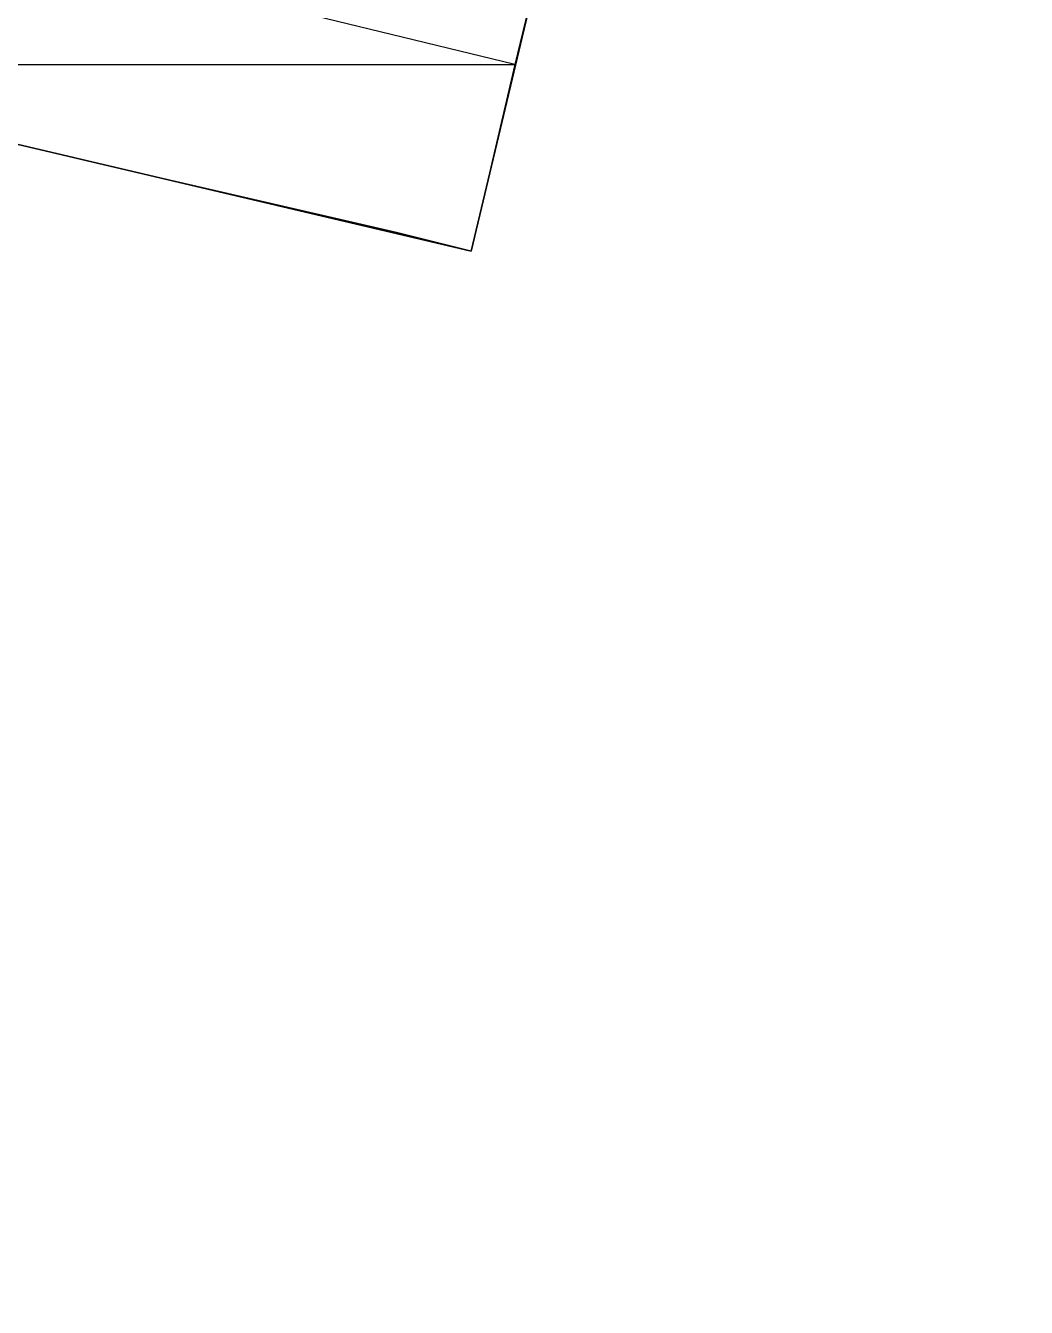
# Model space of a CAD drawing. Header units: feet. Extents: x -84 to 198, y -22 to 181.
# Drawn here: x 122.49 to 126.78, y 85.81 to 91.3 of the extents above; entities that cross this region are included whole.
import ezdxf

# ---------------------------------------------------------------- set-up
doc = ezdxf.new("R2010")
doc.units = ezdxf.units.FT
doc.layers.add('A-LINEA', color=7, linetype='CONTINUOUS')
doc.layers.add('A-MURO-CONCRETO', color=8, linetype='CONTINUOUS')

msp = doc.modelspace()

# ---------------------------------------------------------------- linework, layer by layer
at = {"layer": 'A-LINEA'}
for points in [[(137.56, 101.5111), (135.7467, 97.9511), (132.9467, 93.1644), (129.2133, 94.0444), (125.48, 94.9378), (124.7867, 91.9644), (124.4, 90.3378), (124.08, 90.4178), (123.04, 90.6578), (121.7867, 90.9511), (118.2, 75.6978), (129.9467, 72.9244)], [(124.4, 90.3378), (124.7867, 91.9644), (121.3733, 92.7644), (121, 91.1378), (124.4, 90.3378)]]:
    msp.add_lwpolyline(points, dxfattribs=at)
at = {"layer": 'A-MURO-CONCRETO'}
for points in [[(121.1867, 91.9644), (121, 91.1378), (124.5867, 91.1378), (121.1867, 91.9644)], [(121.1867, 91.9644), (124.7867, 91.9644), (124.5867, 91.1378), (121.1867, 91.9644), (121.1867, 91.9644)], [(121, 91.1378), (124.5867, 91.1378), (124.4, 90.3378), (121, 91.1378), (121, 91.1378)]]:
    msp.add_lwpolyline(points, dxfattribs=at)

doc.saveas('drawing.dxf')
